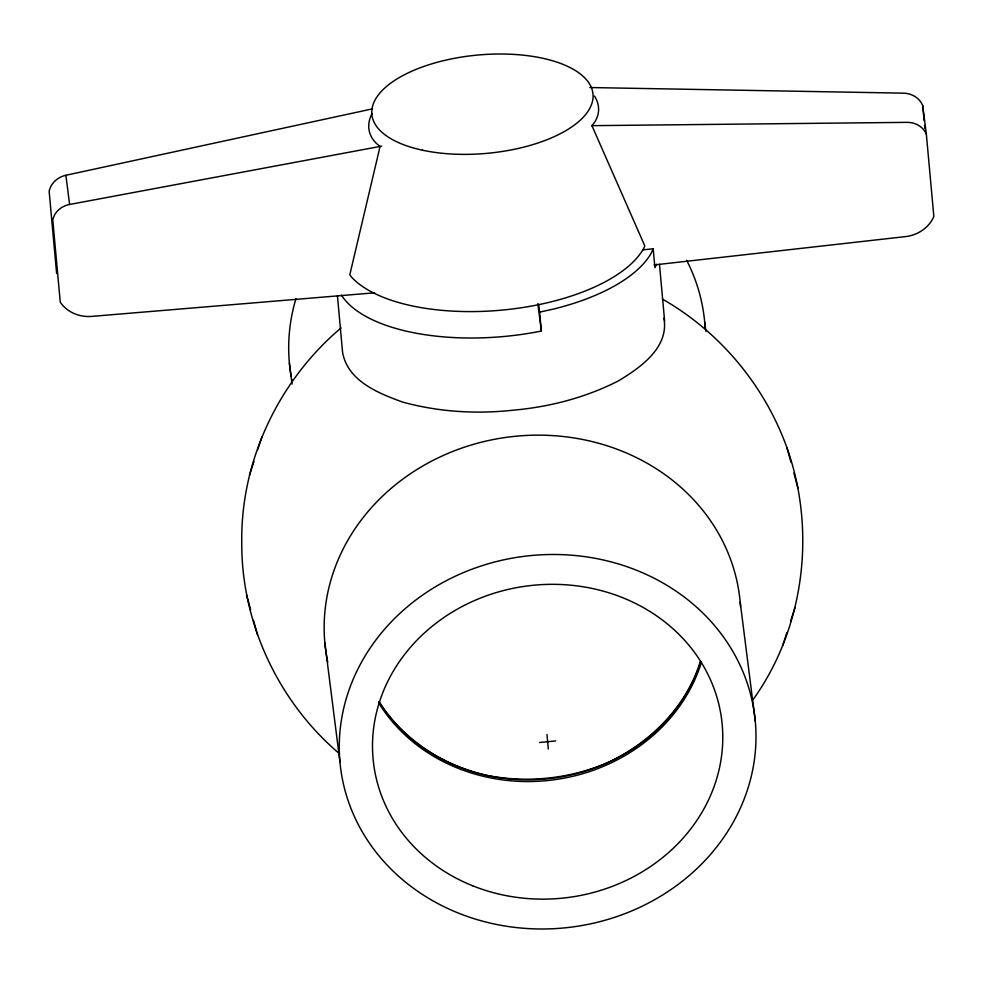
<?xml version="1.0" encoding="UTF-8"?>
<svg xmlns="http://www.w3.org/2000/svg" width="983" height="983" viewBox="0 0 983 983"><rect width="100%" height="100%" fill="white"/><g stroke="black" fill="none" stroke-linecap="round" stroke-linejoin="round"><path stroke-width="1.47" d="M341.04 327.953C278.84 380.446 240.602 460.769 241.757 542.432C241.24 622.657 278.361 702.009 339.54 753.752M752.867 699.933C804.426 628.125 816.468 530.906 786.978 447.855C764.663 385.557 719.839 331.836 662.333 299.041M700.424 661.166C686.318 706.986 649.874 743.246 606.83 762.968L605.27 763.668C567.867 779.052 526.212 783.193 486.524 775.317L484.865 774.923C442.031 764.7 402.784 739.167 379.082 701.629M249.461 475.194L253.958 461.445M257.657 449.87L261.957 436.71M782.529 646.028L786.818 632.868M790.529 621.293L795.014 607.543M642.587 249.866L653.191 248.822L651.299 253.036A161.802 71.943 -5.2 0 1 553.724 309.018L539.618 312.127L541.338 331.013L539.409 331.443A161.802 71.943 -5.2 0 1 341.457 295.158M656.46 264.28L654.911 267.708L653.191 248.822M56.633 273.52L49.15 191.304A21.257 19.033 -11.2 0 1 65.898 175.281L372.594 108.83M374.658 292.799L91.775 316.391A33.582 30.08 -2.9 0 1 60.258 302.186L52.775 219.971A21.257 19.021 -3.3 0 1 69.596 204.464L381.662 146.148M654.113 264.943L905.478 236.608A33.582 30.043 -11.5 0 0 933.85 216.53L926.367 134.327L922.742 105.648A21.257 19.058 -3.3 0 0 903.377 93.152L589.8 87.536M539.556 742.521L555.714 740.936M591.852 125.664L907.076 122.359A21.257 18.996 -11.1 0 1 926.367 134.327M786.978 447.855L791.02 462.44M793.871 473.118L797.95 487.9M246.524 594.838L250.616 609.62M253.467 620.31L257.497 634.883M663.918 318.16C669.263 347.724 640.24 367.679 618.246 380.999C585.426 397.636 549.485 407.023 512.856 410.218C475.969 414.248 438.578 411.902 402.76 402.121C378.455 393.311 347.749 381.109 342.588 352.418L337.452 295.932M704.725 322.264L705.868 331.32M740.174 602.038L755.3 721.362A208.691 186.893 -7.2 0 1 458.471 913.121A208.691 186.893 -7.2 0 1 429.129 590.697A208.691 186.893 -7.2 0 1 755.3 721.362M538.659 304.509L539.618 312.127M537.861 303.587L541.338 331.013M289.383 362.997L292.062 384.12M324.845 642.771L339.971 762.083M65.898 175.281L69.596 204.464M922.742 105.648L924.131 120.872M924.536 125.431L924.819 128.478M659.482 264.353L664.619 320.851M546.978 734.485L548.293 748.972M594.469 96.027A110.993 48.867 2 0 1 594.568 122.297L591.926 125.664L644.811 245.91L643.607 248.601A154.245 68.589 -5.2 0 1 503.579 309.952A154.245 68.589 -5.2 0 1 351.644 277.231L349.788 274.847L380.077 146.442L376.649 143.653A110.993 49.211 -12.4 0 1 372.053 113.414M686.638 260.286A208.691 186.893 -7.2 0 1 705.155 328.273M292.295 382.338A208.691 186.893 -7.2 0 1 291.693 379.389M291.152 376.428A208.691 186.893 -7.2 0 1 295.969 298.586M327.757 662.112A208.691 186.893 -7.2 0 1 507.216 437.226A208.691 186.893 -7.2 0 1 740.531 606.548M701.481 662.038A175.416 157.108 -7.2 0 1 552.778 779.949A175.416 157.108 -7.2 0 1 379.045 703.41M700.818 661.78A175.416 157.108 -7.2 0 1 551.733 778.327A175.416 157.108 -7.2 0 1 378.836 701.69M422.506 150.202A111.018 49.359 -5.2 0 0 592.946 98.546A111.018 49.359 -5.2 0 0 431.82 63.834A111.018 49.359 -5.2 0 0 422.506 150.202M472.688 885.794A175.416 157.108 -7.2 0 0 722.198 724.606A175.416 157.108 -7.2 0 0 448.027 614.768A175.416 157.108 -7.2 0 0 472.688 885.794"/></g></svg>
